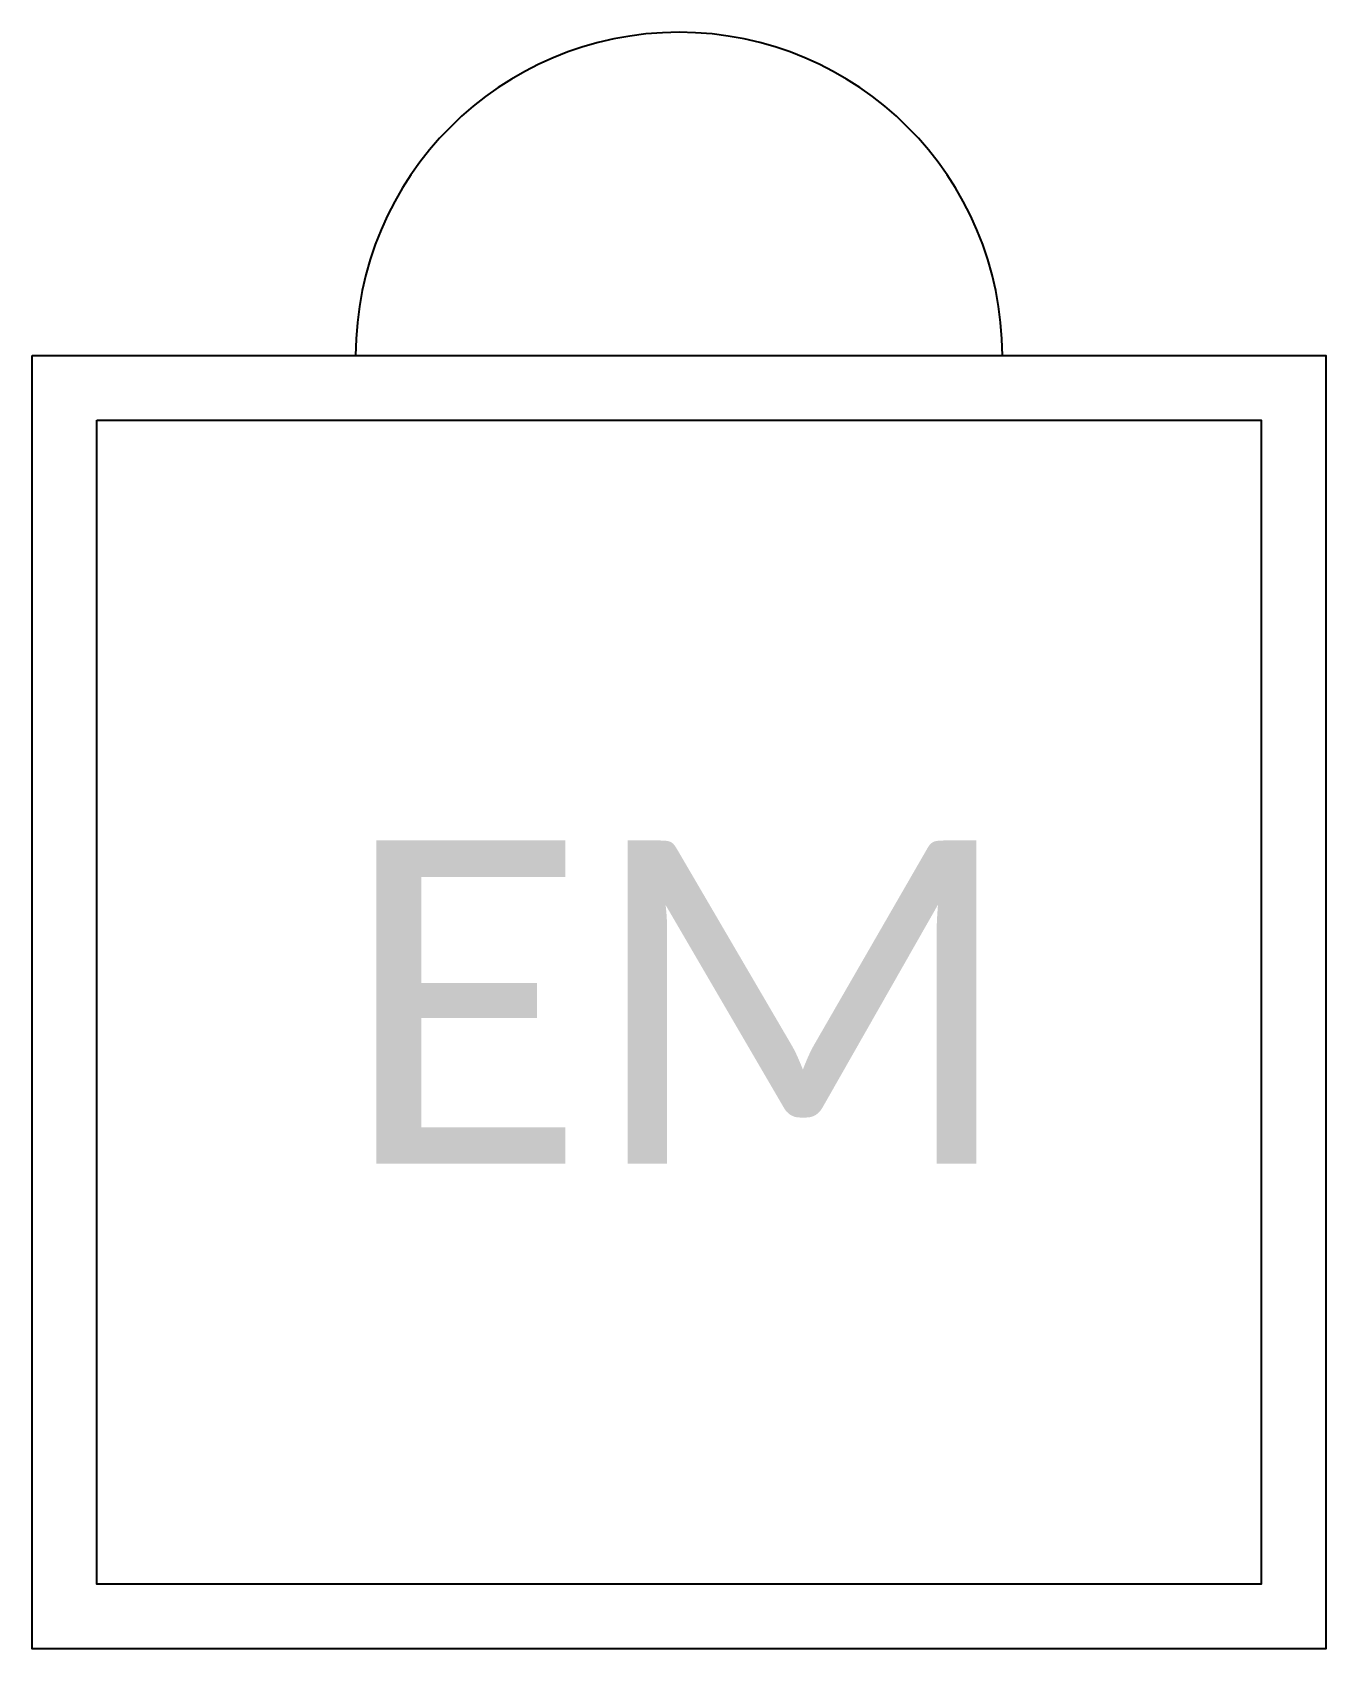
# Model space of a CAD drawing. Extents: x -1 to 1, y -1 to 1.5.
import ezdxf
from ezdxf.enums import TextEntityAlignment as Align

# ---------------------------------------------------------------- set-up
doc = ezdxf.new("R2010")
doc.units = 0
doc.header["$MEASUREMENT"] = 0
doc.layers.add('C-ELEC-STRC', color=1, linetype='Continuous')
doc.styles.add('Calibri', font='calibri.ttf')

msp = doc.modelspace()

# ---------------------------------------------------------------- linework, layer by layer
at = {"layer": 'C-ELEC-STRC'}
for points in [[(-1, 1), (1, 1), (1, -1), (-1, -1)], [(-0.9, 0.9), (0.9, 0.9), (0.9, -0.9), (-0.9, -0.9)]]:
    msp.add_lwpolyline(points, close=True, dxfattribs=at)
msp.add_arc((0, 1), 0.5, 0, 180, dxfattribs=at)

# ---------------------------------------------------------------- texts
at = {"layer": 'C-ELEC-STRC', "style": 'Calibri'}
msp.add_text('EM', height=0.5, dxfattribs=at).set_placement((0, 0), align=Align.MIDDLE_CENTER)

doc.saveas('drawing.dxf')
